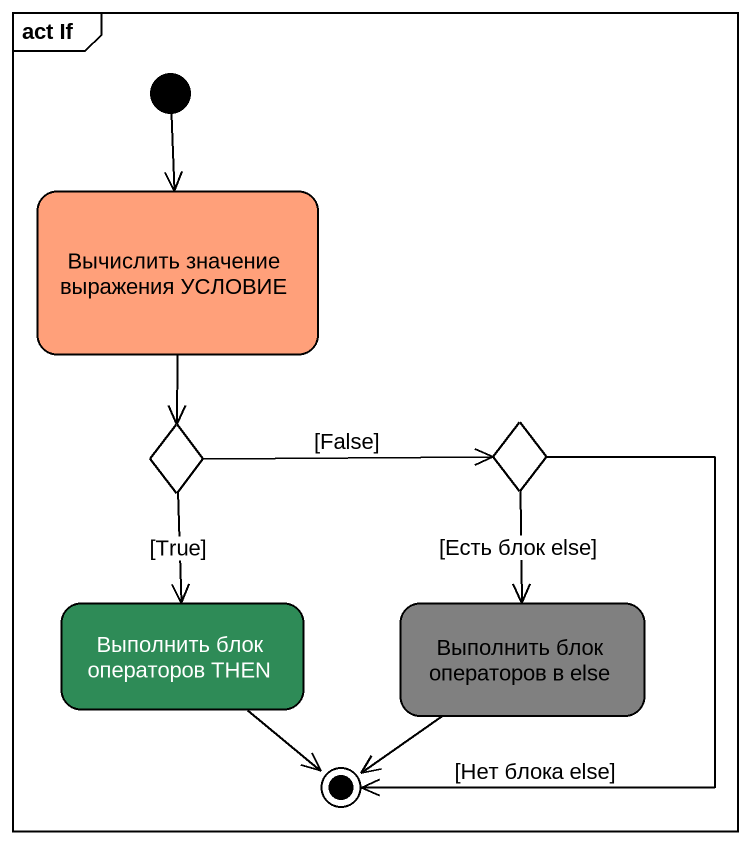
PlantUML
@startuml
mainframe act If
hide empty description
state "Вычислить значение выражения УСЛОВИЕ" as Вычислить_значение #FFA07A
state choice1 <<choice>>
state choice2 <<choice>>
state "Выполнить блок операторов THEN" as Выполнить_блок_операторов #2E8B57
state "Выполнить блок операторов в else" as Выполнить_блок_операторов_в #808080
[*] --> Вычислить_значение
Вычислить_значение --> choice1
choice1 -right-> choice2 : [False]
choice1 --> Выполнить_блок_операторов : [True]
choice2 --> Выполнить_блок_операторов_в : [Есть блок else]
choice2 --> [*] : [Нет блока else]
Выполнить_блок_операторов --> [*]
Выполнить_блок_операторов_в --> [*]
@enduml
